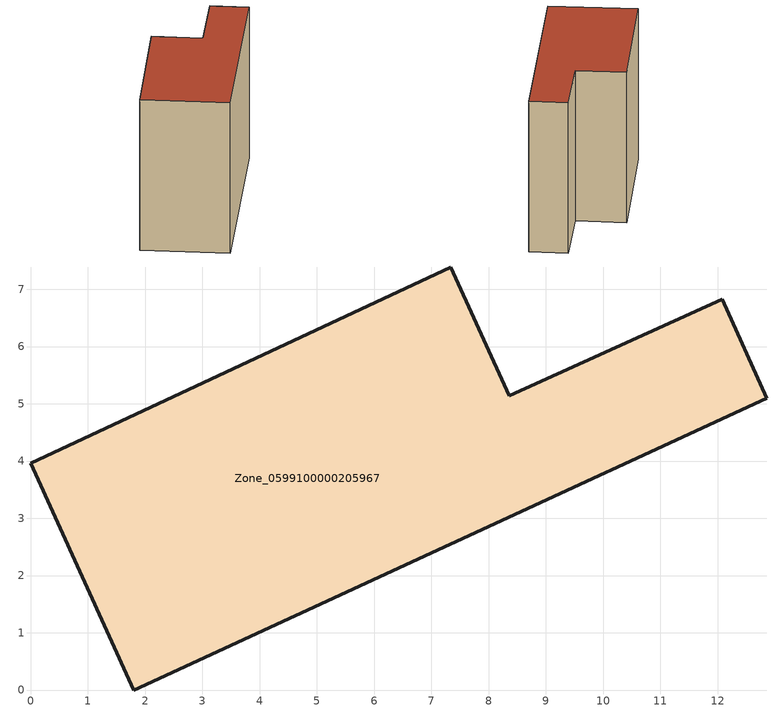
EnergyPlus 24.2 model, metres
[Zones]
Zone_0599100000205967
 floor ground (C_G): 1.8,0 0,3.96 7.34,7.39 8.36,5.14 12.08,6.83 12.86,5.1 z0
 wall outside (C_F): 1.8,0 12.86,5.1 12.08,6.83 8.36,5.14 7.34,7.39 0,3.96 1.8,0 z0:7.74
 roof outside (C_R): 0,3.96 1.8,0 12.86,5.1 12.08,6.83 8.36,5.14 7.34,7.39 z7.74
[BUILDING]
Pand.0599100000205967: North Axis=0; Terrain=City; Loads Convergence Tolerance Value=0.04; Temperature Convergence Tolerance Value=0.4; Solar Distribution=FullExterior; Maximum Number of Warmup Days=25; Minimum Number of Warmup Days=1
[Site:Location]
Rotterdam.The.Hague.AP_ZH_NLD Design_Conditions: Latitude=51.96; Longitude=4.45; Time Zone=1; Elevation=-4.5
[SITE:GROUNDTEMPERATURE:BUILDINGSURFACE]
18, 18, 18, 18, 18, 18, 18, 18, 18, 18, 18, 18
[MATERIAL] Thermal Absorptance=0.9; Solar Absorptance=0.7; Visible Absorptance=0.7
Name | Roughness | Thickness | Conductivity | Density | Specific Heat
G.TI.1946 | MediumSmooth | 0.15 | 1 | 540 | 1210
F.TI.1946 | Rough | 0.3 | 0.857143 | 1920 | 840
R.TI.1946 | MediumRough | 0.2 | 0.1 | 1500 | 1000
[CONSTRUCTION]
C_G: G.TI.1946
C_F: F.TI.1946
C_R: R.TI.1946
[ZONE]
Zone_0599100000205967: Type=1; Multiplier=1; Ceiling Height=Autocalculate; Volume=Autocalculate; Floor Area=autocalculate; Part of Total Floor Area=Yes
[ZONEINFILTRATION:DESIGNFLOWRATE]
Infil_Zone_0599100000205967: Zone or ZoneList or Space or SpaceList=Zone_0599100000205967; Schedule=AlwaysOn; Design Flow Rate Calculation Method=Flow/Area; Flow Rate per Floor Area=0.003; Constant Term Coefficient=1; Temperature Term Coefficient=0; Velocity Term Coefficient=0; Velocity Squared Term Coefficient=0
[HVACTEMPLATE:ZONE:IDEALLOADSAIRSYSTEM]
Zone_0599100000205967: Maximum Heating Supply Air Temperature=50; Minimum Cooling Supply Air Temperature=13; Maximum Heating Supply Air Humidity Ratio=0.0156; Minimum Cooling Supply Air Humidity Ratio=0.0077; Heating Limit=NoLimit; Cooling Limit=NoLimit; Dehumidification Control Type=ConstantSensibleHeatRatio; Cooling Sensible Heat Ratio=0.7; Dehumidification Setpoint=60; Humidification Control Type=None; Humidification Setpoint=30; Outdoor Air Method=None; Outdoor Air Flow Rate per Person=0.00944; Outdoor Air Flow Rate per Zone Floor Area=0; Outdoor Air Flow Rate per Zone=0; Demand Controlled Ventilation Type=None; Outdoor Air Economizer Type=NoEconomizer; Heat Recovery Type=None; Sensible Heat Recovery Effectiveness=0.7; Latent Heat Recovery Effectiveness=0.65
[ZONECONTROL:THERMOSTAT]
ThermostatControl_Zone_0599100000205967: Zone or ZoneList=Zone_0599100000205967; Control Type Schedule=DualSetpointControlType; Control 1=Thermostat_Zone_0599100000205967; Temperature Difference Between Cutout And Setpoint=0
[THERMOSTATSETPOINT:DUALSETPOINT]
Thermostat_Zone_0599100000205967: Heating Setpoint Temperature Schedule=HeatingSetpoint_Zone_0599100000205967; Cooling Setpoint Temperature Schedule=CoolingSetpoint_Zone_0599100000205967
[SCHEDULE:COMPACT]
HeatingSetpoint_Zone_0599100000205967: Through: 12/31, For: AllDays, Until: 24:00, 21
CoolingSetpoint_Zone_0599100000205967: Through: 12/31, For: AllDays, Until: 24:00, 24
DualSetpointControlType: Through: 12/31, For: AllDays, Until: 24:00, 4
AlwaysOn: Through: 12/31, For: AllDays, Until: 24:00, 1
